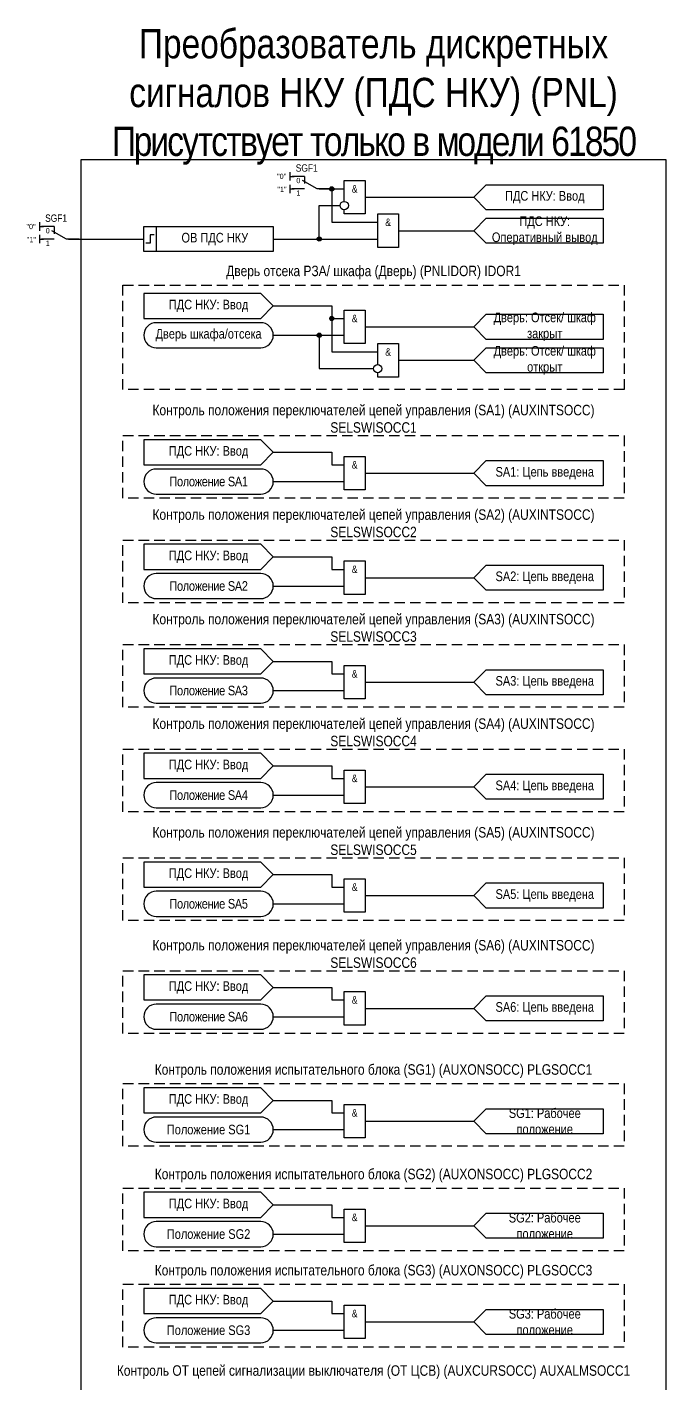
# Model space of a CAD drawing. Header units: millimetres. Extents: x -51 to 418, y -6 to 665.
# Drawn here: x 212.1 to 365, y 340.2 to 664.7 of the extents above; entities that cross this region are included whole.
import ezdxf
from ezdxf.enums import TextEntityAlignment as Align

# ---------------------------------------------------------------- set-up
doc = ezdxf.new("R2010")
doc.units = ezdxf.units.MM
doc.linetypes.add('штриховая2', pattern=[0.375, 0.25, -0.125])
doc.layers.add('Основная', color=7, linetype='Continuous')
doc.styles.add('2.5_Gost_RD', font='ARIALN.TTF', dxfattribs={"height": 2.5})
doc.styles.add('3.5_Gost_RD', font='ARIALN.TTF', dxfattribs={"height": 3.5})
doc.styles.add('Вывод', font='ARIALN.TTF', dxfattribs={"height": 2.5})
doc.styles.add('Компонент', font='ARIALN.TTF', dxfattribs={"height": 3.5})

# ---------------------------------------------------------------- blocks, each defined once
blk = doc.blocks.new('*U78')
at = {"layer": 'Основная', "color": 0}
blk.add_line((0, 0), (7, 4), dxfattribs=at)
at = {"layer": 'Основная', "ltscale": 0.35}
blk.add_line((6, 6), (6, 2.5), dxfattribs=at)
blk = doc.blocks.new('*U80')
at = {"layer": 'Основная', "color": 0}
for p, q in [((-3, 6), (-9, 6)), ((-3, 0), (-9, 0)), ((9, 0), (3, 0))]:
    blk.add_line(p, q, dxfattribs=at)
at = {"layer": 'Основная', "ltscale": 0.25, "xscale": -1}
blk.add_blockref('*U78', (3, 0), dxfattribs=at)
at = {"layer": 'Основная'}
for tag, height, style, p in [('В1', 2.5, 'Вывод', (-14, 6)), ('ОУ', 3.5, 'Компонент', (-2, 10)), ('В2', 2.5, 'Вывод', (-6, 4)), ('В3', 2.5, 'Вывод', (-6, -2))]:
    blk.add_attdef(tag, text='', height=height, dxfattribs=dict(at, style=style)).set_placement(p, align=Align.MIDDLE_CENTER)
blk = doc.blocks.new('Точка')
at = {"ltscale": 100}
h = blk.add_hatch(color=256, dxfattribs=at)
h.dxf.hatch_style = 1
edge = h.paths.add_edge_path()
edge.add_arc((0, 0), 0.5, 0, 360)
blk.add_circle((0, 0), 0.5, dxfattribs=at)

msp = doc.modelspace()

# ---------------------------------------------------------------- linework, layer by layer
at = {"ltscale": 100}
for p, q in [((275, 630), (275, 628)), ((275, 629), (276, 629)), ((275, 627), (275, 625)), ((275, 626), (276, 626))]:
    msp.add_line(p, q, dxfattribs=at)
at = {"color": 6, "ltscale": 100}
for p, q in [((215, 618), (215, 616)), ((215, 617), (216, 617)), ((215, 615), (215, 613)), ((215, 614), (216, 614))]:
    msp.add_line(p, q, dxfattribs=at)
at = {"ltscale": 100}
for points in [[(225, 633), (365, 633), (365, 0), (225, 0)], [(296, 620), (301, 620), (301, 612), (296, 612)], [(240, 617), (271, 617), (271, 611), (240, 611)], [(240, 617), (243, 617), (243, 611), (240, 611)], [(240, 601), (240, 595), (268, 595), (271, 598), (268, 601)], [(240, 566), (240, 560), (268, 560), (271, 563), (268, 566)], [(240, 541), (240, 535), (268, 535), (271, 538), (268, 541)], [(240, 516), (240, 510), (268, 510), (271, 513), (268, 516)], [(240, 491), (240, 485), (268, 485), (271, 488), (268, 491)], [(240, 465), (240, 459), (268, 459), (271, 462), (268, 465)], [(240, 438), (240, 432), (268, 432), (271, 435), (268, 438)], [(240, 411), (240, 405), (268, 405), (271, 408), (268, 411)], [(240, 386), (240, 380), (268, 380), (271, 383), (268, 386)], [(240, 363), (240, 357), (268, 357), (271, 360), (268, 363)]]:
    msp.add_lwpolyline(points, close=True, dxfattribs=at)
for points in [[(288, 623), (288, 628), (293, 628), (293, 620), (288, 620), (288, 621)], [(319, 624), (322, 627), (350, 627), (350, 621), (322, 621), (319, 624)], [(282, 626), (288, 626)], [(282, 626), (285, 626), (285, 618), (296, 618)], [(293, 624), (319, 624)], [(271, 614), (282, 614), (282, 622), (287, 622)], [(319, 616), (322, 619), (350, 619), (350, 613), (322, 613), (319, 616)], [(271, 614), (296, 614)], [(301, 616), (319, 616)]]:
    msp.add_lwpolyline(points, dxfattribs=at)
at = {"color": 6, "ltscale": 100}
for points in [[(222, 614), (240, 614)], [(271, 598), (285, 598), (285, 587), (296, 587)], [(271, 598), (285, 598), (285, 595), (288, 595)], [(319, 593), (322, 596), (350, 596), (350, 590), (322, 590), (319, 593)], [(271, 591), (288, 591)], [(271, 591), (282, 591), (282, 583), (295, 583)], [(293, 593), (319, 593)], [(296, 584), (296, 589), (301, 589), (301, 581), (296, 581), (296, 582)], [(319, 585), (322, 588), (350, 588), (350, 582), (322, 582), (319, 585)], [(301, 585), (319, 585)], [(271, 563), (285, 563), (285, 560), (288, 560)], [(319, 558), (322, 561), (350, 561), (350, 555), (322, 555), (319, 558)], [(271, 556), (288, 556)], [(293, 558), (319, 558)], [(271, 538), (285, 538), (285, 535), (288, 535)], [(319, 533), (322, 536), (350, 536), (350, 530), (322, 530), (319, 533)], [(293, 533), (319, 533)], [(271, 531), (288, 531)], [(271, 513), (285, 513), (285, 510), (288, 510)], [(319, 508), (322, 511), (350, 511), (350, 505), (322, 505), (319, 508)], [(293, 508), (319, 508)], [(271, 506), (288, 506)], [(271, 488), (285, 488), (285, 485), (288, 485)], [(319, 483), (322, 486), (350, 486), (350, 480), (322, 480), (319, 483)], [(271, 481), (288, 481)], [(293, 483), (319, 483)], [(271, 462), (285, 462), (285, 459), (288, 459)], [(319, 457), (322, 460), (350, 460), (350, 454), (322, 454), (319, 457)], [(271, 455), (288, 455)], [(293, 457), (319, 457)], [(271, 435), (285, 435), (285, 432), (288, 432)], [(319, 430), (322, 433), (350, 433), (350, 427), (322, 427), (319, 430)], [(293, 430), (319, 430)], [(271, 428), (288, 428)], [(271, 408), (285, 408), (285, 405), (288, 405)], [(319, 403), (322, 406), (350, 406), (350, 400), (322, 400), (319, 403)], [(293, 403), (319, 403)], [(271, 401), (288, 401)], [(271, 383), (285, 383), (285, 380), (288, 380)], [(319, 378), (322, 381), (350, 381), (350, 375), (322, 375), (319, 378)], [(293, 378), (319, 378)], [(271, 376), (288, 376)], [(271, 360), (285, 360), (285, 357), (288, 357)], [(319, 355), (322, 358), (350, 358), (350, 352), (322, 352), (319, 355)], [(293, 355), (319, 355)], [(271, 353), (288, 353)]]:
    msp.add_lwpolyline(points, dxfattribs=at)
at = {"lineweight": 30, "ltscale": 100}
msp.add_lwpolyline([(242.5, 615), (241.5, 615), (241.5, 613), (240.5, 613)], dxfattribs=at)
at = {"linetype": 'штриховая2', "ltscale": 10}
for points in [[(235, 603), (355, 603), (355, 578), (235, 578)], [(235, 567), (355, 567), (355, 552), (235, 552)], [(235, 542), (355, 542), (355, 527), (235, 527)], [(235, 517), (355, 517), (355, 502), (235, 502)], [(235, 492), (355, 492), (355, 477), (235, 477)], [(235, 466), (355, 466), (355, 451), (235, 451)], [(235, 439), (355, 439), (355, 424), (235, 424)], [(235, 412), (355, 412), (355, 397), (235, 397)], [(235, 387), (355, 387), (355, 372), (235, 372)], [(235, 364), (355, 364), (355, 349), (235, 349)]]:
    msp.add_lwpolyline(points, close=True, dxfattribs=at)
at = {"ltscale": 100}
for points in [[(243, 588), (268, 588, 1), (268, 594), (243, 594, 1)], [(243, 553), (268, 553, 1), (268, 559), (243, 559, 1)], [(243, 528), (268, 528, 1), (268, 534), (243, 534, 1)], [(243, 503), (268, 503, 1), (268, 509), (243, 509, 1)], [(243, 478), (268, 478, 1), (268, 484), (243, 484, 1)], [(243, 452), (268, 452, 1), (268, 458), (243, 458, 1)], [(243, 425), (268, 425, 1), (268, 431), (243, 431, 1)], [(243, 398), (268, 398, 1), (268, 404), (243, 404, 1)], [(243, 373), (268, 373, 1), (268, 379), (243, 379, 1)], [(243, 350), (268, 350, 1), (268, 356), (243, 356, 1)]]:
    msp.add_lwpolyline(points, format="xyb", close=True, dxfattribs=at)
at = {"color": 6, "ltscale": 100}
for points in [[(288, 597), (293, 597), (293, 589), (288, 589)], [(288, 562), (293, 562), (293, 554), (288, 554)], [(288, 537), (293, 537), (293, 529), (288, 529)], [(288, 512), (293, 512), (293, 504), (288, 504)], [(288, 487), (293, 487), (293, 479), (288, 479)], [(288, 461), (293, 461), (293, 453), (288, 453)], [(288, 434), (293, 434), (293, 426), (288, 426)], [(288, 407), (293, 407), (293, 399), (288, 399)], [(288, 382), (293, 382), (293, 374), (288, 374)], [(288, 359), (293, 359), (293, 351), (288, 351)]]:
    msp.add_lwpolyline(points, close=True, dxfattribs=at)
msp.add_circle((288, 622), 1)
at = {"color": 6}
msp.add_circle((296, 583), 1, dxfattribs=at)

# ---------------------------------------------------------------- block references
at = {"ltscale": 100}
for p in [(285, 626), (282, 614)]:
    msp.add_blockref('Точка', p, dxfattribs=at)
at = {"color": 6, "ltscale": 100}
for p in [(285, 595), (282, 591)]:
    msp.add_blockref('Точка', p, dxfattribs=at)
at = {"layer": 'Основная', "ltscale": 0.25, "xscale": 0.5, "yscale": 0.5, "zscale": 0.5}
msp.add_blockref('*U80', (280, 626), dxfattribs=at).add_auto_attribs({'ОУ': 'SGF1', 'В1': '"0"', 'В2': '0', 'В3': '1'})
at = {"layer": 'Основная', "color": 6, "ltscale": 0.25, "xscale": 0.5, "yscale": 0.5, "zscale": 0.5}
msp.add_blockref('*U80', (220, 614), dxfattribs=at).add_auto_attribs({'ОУ': 'SGF1', 'В1': '"0"', 'В2': '0', 'В3': '1'})

# ---------------------------------------------------------------- texts
at = {"ltscale": 100, "attachment_point": 5}
for s, insert, char_height, width, style in [('{\\C3;Преобразователь дискретных сигналов НКУ (ПДС НКУ) (PNL) \\T0.9;\\C6;Присутствует только в модели 61850}', (295, 648), 7, 140, '3.5_Gost_RD'), ('&', (290.5, 626), 1.8, 5, '2.5_Gost_RD'), ('ПДС НКУ: Ввод', (336, 624), 2.3, 28, '2.5_Gost_RD'), ('&', (298.5, 618), 1.8, 5, '2.5_Gost_RD'), ('ПДС НКУ: Оперативный вывод', (336, 616), 2.3, 28, '2.5_Gost_RD'), ('ПДС НКУ: Ввод', (255.5, 598), 2.3, 31, '2.5_Gost_RD'), ('Дверь: Отсек/ шкаф закрыт', (336, 593), 2.3, 28, '2.5_Gost_RD'), ('Дверь шкафа/отсека', (255.5, 591), 2.3, 31, '2.5_Gost_RD'), ('Дверь: Отсек/ шкаф открыт', (336, 585), 2.3, 28, '2.5_Gost_RD'), ('ПДС НКУ: Ввод', (255.5, 563), 2.3, 31, '2.5_Gost_RD'), ('SA1: Цепь введена', (336, 558), 2.3, 28, '2.5_Gost_RD'), ('{\\T0.95;Положение SA1}', (255.5, 556), 2.3, 31, '2.5_Gost_RD'), ('ПДС НКУ: Ввод', (255.5, 538), 2.3, 31, '2.5_Gost_RD'), ('{\\T0.95;Положение SA2}', (255.5, 531), 2.3, 31, '2.5_Gost_RD'), ('SA2: Цепь введена', (336, 533), 2.3, 28, '2.5_Gost_RD'), ('ПДС НКУ: Ввод', (255.5, 513), 2.3, 31, '2.5_Gost_RD'), ('SA3: Цепь введена', (336, 508), 2.3, 28, '2.5_Gost_RD'), ('{\\T0.95;Положение SA3}', (255.5, 506), 2.3, 31, '2.5_Gost_RD'), ('ПДС НКУ: Ввод', (255.5, 488), 2.3, 31, '2.5_Gost_RD'), ('SA4: Цепь введена', (336, 483), 2.3, 28, '2.5_Gost_RD'), ('{\\T0.95;Положение SA4}', (255.5, 481), 2.3, 31, '2.5_Gost_RD'), ('ПДС НКУ: Ввод', (255.5, 462), 2.3, 31, '2.5_Gost_RD'), ('SA5: Цепь введена', (336, 457), 2.3, 28, '2.5_Gost_RD'), ('{\\T0.95;Положение SA5}', (255.5, 455), 2.3, 31, '2.5_Gost_RD'), ('ПДС НКУ: Ввод', (255.5, 435), 2.3, 31, '2.5_Gost_RD'), ('{\\T0.95;Положение SA6}', (255.5, 428), 2.3, 31, '2.5_Gost_RD'), ('SA6: Цепь введена', (336, 430), 2.3, 28, '2.5_Gost_RD'), ('ПДС НКУ: Ввод', (255.5, 408), 2.3, 31, '2.5_Gost_RD'), ('SG1: Рабочее положение', (336, 403), 2.3, 28, '2.5_Gost_RD'), ('Положение SG1', (255.5, 401), 2.3, 31, '2.5_Gost_RD'), ('ПДС НКУ: Ввод', (255.5, 383), 2.3, 31, '2.5_Gost_RD'), ('SG2: Рабочее положение', (336, 378), 2.3, 28, '2.5_Gost_RD'), ('Положение SG2', (255.5, 376), 2.3, 31, '2.5_Gost_RD'), ('ПДС НКУ: Ввод', (255.5, 360), 2.3, 31, '2.5_Gost_RD'), ('SG3: Рабочее положение', (336, 355), 2.3, 28, '2.5_Gost_RD'), ('Положение SG3', (255.5, 353), 2.3, 31, '2.5_Gost_RD')]:
    msp.add_mtext(s, dxfattribs=dict(at, insert=insert, char_height=char_height, width=width, style=style))
at = {"ltscale": 100, "insert": (272, 626.5), "char_height": 1.25, "attachment_point": 1, "style": '3.5_Gost_RD'}
msp.add_mtext_dynamic_manual_height_columns('"1"', width=2, gutter_width=17.5, heights=[0], dxfattribs=at)
at = {"color": 6, "ltscale": 100, "insert": (212, 614.5), "char_height": 1.25, "attachment_point": 1, "style": '3.5_Gost_RD'}
msp.add_mtext_dynamic_manual_height_columns('"1"', width=2, gutter_width=17.5, heights=[0], dxfattribs=at)
at = {"color": 0, "ltscale": 100, "insert": (257, 614), "char_height": 2.3, "width": 28, "attachment_point": 5, "style": '2.5_Gost_RD'}
msp.add_mtext('{\\C256;ОВ ПДС НКУ}', dxfattribs=at)
at = {"color": 30, "ltscale": 100, "char_height": 2.5, "width": 120, "attachment_point": 5, "style": '3.5_Gost_RD'}
for s, insert in [('Дверь отсека РЗА/ шкафа (Дверь) (PNLIDOR) {\\C6;IDOR1}', (295, 606)), ('Контроль положения переключателей цепей управления (SA1) (AUXINTSOCC) {\\C6;SELSWISOCC1}', (295, 571)), ('Контроль положения переключателей цепей управления (SA2) (AUXINTSOCC) {\\C6;SELSWISOCC2}', (295, 546)), ('Контроль положения переключателей цепей управления (SA3) (AUXINTSOCC) {\\C6;SELSWISOCC3}', (295, 521)), ('Контроль положения переключателей цепей управления (SA4) (AUXINTSOCC) {\\C6;SELSWISOCC4}', (295, 496)), ('Контроль положения переключателей цепей управления (SA5) (AUXINTSOCC) {\\C6;SELSWISOCC5}', (295, 470)), ('Контроль положения переключателей цепей управления (SA6) (AUXINTSOCC) {\\C6;SELSWISOCC6}', (295, 443)), ('Контроль положения испытательного блока (SG1) (AUXONSOCC) {\\C6;PLGSOCC1}', (295, 415)), ('Контроль положения испытательного блока (SG2) (AUXONSOCC) {\\C6;PLGSOCC2}', (295, 390)), ('Контроль положения испытательного блока (SG3) (AUXONSOCC) {\\C6;PLGSOCC3}', (295, 367)), ('\\pt87.5;Контроль ОТ цепей сигнализации выключателя (ОТ ЦСВ) (AUXCURSOCC) {\\C6;AUXALMSOCC1}', (295, 343))]:
    msp.add_mtext(s, dxfattribs=dict(at, insert=insert))
at = {"color": 6, "ltscale": 100, "char_height": 1.8, "width": 5, "attachment_point": 5, "style": '2.5_Gost_RD'}
for insert in [(290.5, 595), (298.5, 587), (290.5, 560), (290.5, 535), (290.5, 510), (290.5, 485), (290.5, 459), (290.5, 432), (290.5, 405), (290.5, 380), (290.5, 357)]:
    msp.add_mtext('&', dxfattribs=dict(at, insert=insert))

doc.saveas('drawing.dxf')
